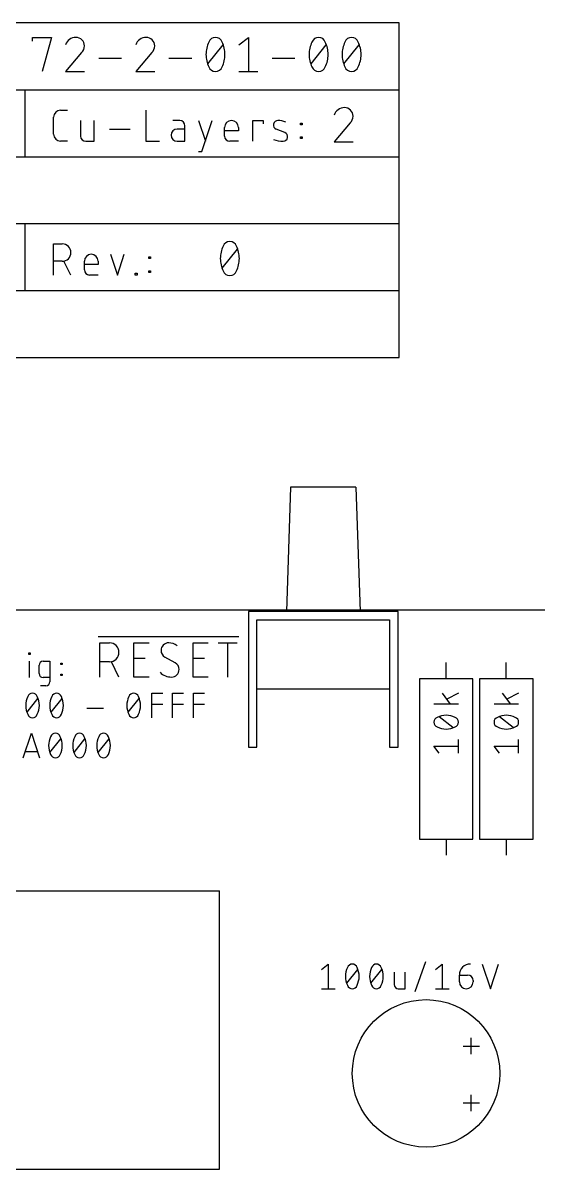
# Model space of a CAD drawing. Extents: x 0 to 102, y 0 to 103.
# Drawn here: x 36.7 to 61.2, y 48.5 to 102.9 of the extents above; entities that cross this region are included whole.
import ezdxf

# ---------------------------------------------------------------- set-up
doc = ezdxf.new("R2010")
doc.units = 0
for name, color, linetype in [('20', 30, 'CONTINUOUS'), ('21', 253, 'CONTINUOUS'), ('48', 213, 'CONTINUOUS'), ('51', 253, 'CONTINUOUS')]:
    doc.layers.add(name, color=color, linetype=linetype)

msp = doc.modelspace()

# ---------------------------------------------------------------- linework, layer by layer
at = {"layer": '20'}
msp.add_line((96, 75), (6, 75), dxfattribs=at)
at = {"layer": '21'}
for p, q in [((49.45, 80.85), (49.25, 74.95)), ((52.55, 80.85), (49.45, 80.85)), ((52.55, 80.85), (52.75, 74.95)), ((49.25, 74.95), (47.45, 74.95)), ((47.45, 74.95), (47.45, 71.1)), ((47.85, 71.25), (47.85, 74.55)), ((47.85, 74.55), (54.15, 74.55)), ((52.75, 74.95), (49.25, 74.95)), ((54.55, 74.95), (52.75, 74.95)), ((54.15, 74.55), (54.15, 71.25)), ((54.55, 71.1), (54.55, 74.95)), ((40.3225, 73.7616), (46.9961, 73.7616)), ((40.3987, 71.8312), (40.3987, 73.4568)), ((40.3987, 73.4568), (40.8503, 73.4568)), ((42.0078, 71.8312), (42.0078, 73.4568)), ((42.0078, 73.4568), (42.7302, 73.4568)), ((44.8214, 71.8312), (44.8214, 73.4568)), ((44.8214, 73.4568), (45.5439, 73.4568)), ((46.0168, 73.4568), (46.9199, 73.4568)), ((46.4683, 71.8312), (46.4683, 73.4568)), ((37.0165, 72.9093), (37.0165, 72.9742)), ((37.0165, 72.9742), (37.0815, 72.9742)), ((37.0815, 72.9093), (37.0165, 72.9093)), ((37.0815, 72.9742), (37.0815, 72.9093)), ((37.049, 71.8058), (37.049, 72.5847)), ((37.5074, 72.0005), (37.5074, 72.39)), ((37.7021, 72.5847), (38.0267, 72.5847)), ((38.0267, 72.5847), (38.0267, 71.6111)), ((38.5405, 72.4225), (38.5405, 72.4874)), ((38.5405, 72.4874), (38.6055, 72.4874)), ((38.6055, 72.4225), (38.5405, 72.4225)), ((38.6055, 72.4874), (38.6055, 72.4225)), ((40.8503, 72.5537), (40.3987, 72.5537)), ((41.3018, 71.8312), (40.9406, 72.5537)), ((42.0078, 72.7343), (42.5496, 72.7343)), ((43.9778, 72.5085), (43.481, 72.7795)), ((44.8214, 72.7343), (45.3632, 72.7343)), ((56.8325, 71.755), (56.8325, 72.517)), ((59.69, 71.755), (59.69, 72.517)), ((38.0267, 71.8058), (37.7021, 71.8058)), ((38.5405, 71.9032), (38.5405, 71.9681)), ((38.5405, 71.9681), (38.6055, 71.9681)), ((38.6055, 71.9032), (38.5405, 71.9032)), ((38.6055, 71.9681), (38.6055, 71.9032)), ((42.7302, 71.8312), (42.0078, 71.8312)), ((45.5439, 71.8312), (44.8214, 71.8312)), ((37.8319, 71.4163), (37.5723, 71.4163)), ((55.5625, 71.755), (55.5625, 64.135)), ((58.1025, 71.755), (55.5625, 71.755)), ((58.1025, 64.135), (58.1025, 71.755)), ((58.42, 71.755), (58.42, 64.135)), ((60.96, 71.755), (58.42, 71.755)), ((60.96, 64.135), (60.96, 71.755)), ((36.9393, 70.1604), (37.4586, 70.8096)), ((38.0823, 70.1604), (38.6016, 70.8096)), ((41.7399, 70.1604), (42.2592, 70.8096)), ((42.8584, 69.9008), (42.8584, 71.0692)), ((42.8584, 71.0692), (43.3777, 71.0692)), ((43.849, 69.9008), (43.849, 71.0692)), ((43.849, 71.0692), (44.3683, 71.0692)), ((44.8396, 69.9008), (44.8396, 71.0692)), ((44.8396, 71.0692), (45.3589, 71.0692)), ((47.85, 71.05), (47.85, 71.25)), ((54.15, 71.25), (47.85, 71.25)), ((54.15, 71.25), (54.15, 71.05)), ((56.6378, 71.0692), (57.0272, 70.5499)), ((57.4167, 71.0692), (56.865, 70.7771)), ((59.4953, 71.0692), (59.8847, 70.5499)), ((60.2742, 71.0692), (59.7225, 70.7771)), ((39.7813, 70.3552), (40.5603, 70.3552)), ((42.8584, 70.5499), (43.3777, 70.5499)), ((43.849, 70.5499), (44.3683, 70.5499)), ((44.8396, 70.5499), (45.3589, 70.5499)), ((57.4167, 70.5499), (56.2483, 70.5499)), ((60.2742, 70.5499), (59.1058, 70.5499)), ((57.1571, 69.4315), (56.5079, 69.9508)), ((60.0146, 69.4315), (59.3654, 69.9508)), ((36.7545, 67.9958), (37.144, 69.1642)), ((37.144, 69.1642), (37.5334, 67.9958)), ((38.0273, 68.2554), (38.5466, 68.9046)), ((39.1703, 68.2554), (39.6896, 68.9046)), ((40.3133, 68.2554), (40.8326, 68.9046)), ((47.45, 68.9), (47.45, 68.5)), ((47.85, 68.5), (47.85, 68.95)), ((54.15, 68.95), (54.15, 68.5)), ((54.55, 68.5), (54.55, 68.9)), ((56.5079, 68.2236), (56.2483, 68.5481)), ((56.2483, 68.5481), (57.4167, 68.5481)), ((57.4167, 68.2236), (57.4167, 68.8727)), ((59.3654, 68.2236), (59.1058, 68.5481)), ((59.1058, 68.5481), (60.2742, 68.5481)), ((60.2742, 68.2236), (60.2742, 68.8727)), ((37.4361, 68.2879), (36.8519, 68.2879)), ((47.45, 68.5), (47.85, 68.5)), ((54.15, 68.5), (54.55, 68.5)), ((55.5625, 64.135), (58.1025, 64.135)), ((56.8325, 64.135), (56.8325, 63.373)), ((58.42, 64.135), (60.96, 64.135)), ((59.69, 64.135), (59.69, 63.373)), ((10.7633, 61.6903), (46.0693, 61.6903)), ((46.0693, 48.4823), (46.0693, 61.6903)), ((50.9115, 57.9508), (51.236, 58.2105)), ((51.236, 58.2105), (51.236, 57.0421)), ((55.3579, 56.9122), (55.8772, 58.3403)), ((56.3217, 57.9508), (56.6462, 58.2105)), ((56.6462, 58.2105), (56.6462, 57.0421)), ((58.5428, 58.2105), (58.9322, 57.0421)), ((58.9322, 57.0421), (59.3217, 58.2105)), ((52.1194, 57.3017), (52.6387, 57.9508)), ((53.2624, 57.3017), (53.7817, 57.9508)), ((54.3673, 57.821), (54.3673, 57.2368)), ((54.8866, 57.0421), (54.8866, 57.821)), ((57.4647, 57.6912), (57.8541, 57.6912)), ((57.4647, 57.3666), (57.4647, 57.6912)), ((58.1138, 57.4315), (58.1138, 57.3666)), ((50.9115, 57.0421), (51.5606, 57.0421)), ((54.562, 57.0421), (54.8866, 57.0421)), ((56.3217, 57.0421), (56.9708, 57.0421)), ((58.0273, 53.932), (58.0273, 54.7109)), ((57.6379, 54.3215), (58.4168, 54.3215)), ((58.0272, 51.2332), (58.0272, 52.0121)), ((57.6378, 51.6227), (58.4167, 51.6227)), ((10.7633, 48.4823), (46.0693, 48.4823))]:
    msp.add_line(p, q, dxfattribs=at)
msp.add_circle((55.88, 53.0225), 3.5, dxfattribs=at)
for centre, radius, start, end in [((40.8503, 73.0052), 0.4516, 270, 90), ((43.6617, 73.0956), 0.3612, 89.9995, 180), ((43.6617, 72.7795), 0.6773, 53.1301, 89.9995), ((43.6673, 73.0956), 0.3669, 179.9998, 239.49), ((37.7021, 72.39), 0.1947, 90, 180), ((43.7915, 72.1924), 0.3669, 0, 59.4898), ((37.7021, 72.0005), 0.1947, 180, 270), ((43.7971, 72.5943), 0.7631, 224.7608, 269.9999), ((43.7971, 72.1924), 0.3612, 270, 0), ((37.8319, 71.6111), 0.1947, 270.0009, 0), ((37.8373, 70.485), 0.9628, 154.0109, 180.0001), ((37.199, 70.829), 0.2402, 90, 161.0751), ((37.199, 70.829), 0.2402, 18.9248, 90.0002), ((36.5607, 70.485), 0.9629, 359.9999, 25.9891), ((38.9803, 70.485), 0.9628, 154.0109, 180.0001), ((38.342, 70.829), 0.2402, 90, 161.0751), ((38.342, 70.829), 0.2402, 18.9248, 90.0002), ((37.7037, 70.485), 0.9629, 359.9999, 25.9891), ((42.6379, 70.485), 0.9628, 154.0109, 180.0001), ((41.9996, 70.829), 0.2402, 90, 161.0751), ((41.9996, 70.829), 0.2402, 18.9248, 90.0002), ((41.3613, 70.485), 0.9629, 359.9999, 25.9891), ((37.8373, 70.485), 0.9629, 180, 205.9888), ((36.5607, 70.485), 0.9629, 334.0112, 360), ((38.9803, 70.485), 0.9629, 180, 205.9888), ((37.7037, 70.485), 0.9629, 334.0112, 360), ((42.6379, 70.485), 0.9629, 180, 205.9888), ((41.3613, 70.485), 0.9629, 334.0112, 360), ((37.199, 70.141), 0.2402, 198.9254, 269.9998), ((37.199, 70.141), 0.2402, 270, 341.0747), ((38.342, 70.141), 0.2402, 198.9254, 269.9998), ((38.342, 70.141), 0.2402, 270, 341.0747), ((41.9996, 70.141), 0.2402, 198.9254, 269.9998), ((41.9996, 70.141), 0.2402, 270, 341.0747), ((56.4885, 69.6911), 0.2402, 108.924, 180.0001), ((56.4885, 69.6911), 0.2402, 180, 251.0758), ((56.8325, 69.0528), 0.9629, 90.0001, 115.9889), ((56.8325, 69.0528), 0.9629, 64.0112, 90), ((57.1765, 69.6911), 0.2402, 0, 71.0747), ((57.1765, 69.6911), 0.2402, 288.9254, 359.9998), ((59.346, 69.6911), 0.2402, 108.924, 180.0001), ((59.346, 69.6911), 0.2402, 180, 251.0758), ((59.69, 69.0528), 0.9629, 90.0001, 115.9889), ((59.69, 69.0528), 0.9629, 64.0112, 90), ((60.034, 69.6911), 0.2402, 0, 71.0747), ((60.034, 69.6911), 0.2402, 288.9254, 359.9998), ((38.287, 68.924), 0.2402, 90, 161.0751), ((38.287, 68.924), 0.2402, 18.9248, 90.0002), ((39.43, 68.924), 0.2402, 90, 161.0751), ((39.43, 68.924), 0.2402, 18.9248, 90.0002), ((40.5729, 68.924), 0.2402, 90, 161.0751), ((40.5729, 68.924), 0.2402, 18.9248, 90.0002), ((56.8325, 70.3294), 0.9629, 244.0111, 269.9999), ((56.8325, 70.3294), 0.9629, 270, 295.9888), ((59.69, 70.3294), 0.9629, 244.0111, 269.9999), ((59.69, 70.3294), 0.9629, 270, 295.9888), ((38.9252, 68.58), 0.9628, 154.0109, 180.0001), ((38.9253, 68.58), 0.9629, 180, 205.9888), ((37.6486, 68.58), 0.9629, 334.0112, 360), ((37.6487, 68.58), 0.9629, 359.9999, 25.9891), ((40.0682, 68.58), 0.9628, 154.0109, 180.0001), ((40.0683, 68.58), 0.9629, 180, 205.9888), ((38.7916, 68.58), 0.9629, 334.0112, 360), ((38.7917, 68.58), 0.9629, 359.9999, 25.9891), ((41.2112, 68.58), 0.9628, 154.0109, 180.0001), ((41.2113, 68.58), 0.9629, 180, 205.9888), ((39.9346, 68.58), 0.9629, 334.0112, 360), ((39.9347, 68.58), 0.9629, 359.9999, 25.9891), ((38.287, 68.236), 0.2402, 198.9254, 269.9998), ((38.287, 68.236), 0.2402, 270, 341.0747), ((39.43, 68.236), 0.2402, 198.9254, 269.9998), ((39.43, 68.236), 0.2402, 270, 341.0747), ((40.5729, 68.236), 0.2402, 198.9254, 269.9998), ((40.5729, 68.236), 0.2402, 270, 341.0747), ((52.379, 57.9703), 0.2402, 90, 161.0751), ((52.379, 57.9703), 0.2402, 18.9248, 90.0002), ((53.522, 57.9703), 0.2402, 90, 161.0751), ((53.522, 57.9703), 0.2402, 18.9248, 90.0002), ((57.984, 57.6912), 0.5193, 90.0003, 180), ((53.0173, 57.6263), 0.9628, 154.0109, 180.0001), ((51.7408, 57.6263), 0.9629, 359.9999, 25.9891), ((54.1603, 57.6263), 0.9628, 154.0109, 180.0001), ((52.8837, 57.6263), 0.9629, 359.9999, 25.9891), ((57.8541, 57.4315), 0.2596, 0, 90), ((53.0174, 57.6263), 0.9629, 180, 205.9888), ((52.379, 57.2822), 0.2402, 198.9254, 269.9998), ((52.379, 57.2822), 0.2402, 270, 341.0747), ((51.7407, 57.6263), 0.9629, 334.0112, 360), ((54.1604, 57.6263), 0.9629, 180, 205.9888), ((53.522, 57.2822), 0.2402, 198.9254, 269.9998), ((53.522, 57.2822), 0.2402, 270, 341.0747), ((52.8837, 57.6263), 0.9629, 334.0112, 360), ((54.562, 57.2368), 0.1947, 180, 270), ((57.7892, 57.3666), 0.3246, 180, 0)]:
    msp.add_arc(centre, radius, start, end, dxfattribs=at)
at = {"layer": '48'}
for p, q in [((54.61, 102.875), (22.86, 102.875)), ((54.61, 99.7), (54.61, 102.875)), ((37.1993, 102.0099), (37.1993, 102.1906)), ((37.1993, 102.1906), (38.1024, 102.1906)), ((38.1024, 102.1906), (37.6509, 100.565)), ((45.5221, 100.9262), (46.2446, 101.8293)), ((46.9949, 101.8293), (47.4464, 102.1906)), ((47.4464, 102.1906), (47.4464, 100.565)), ((50.4199, 100.9262), (51.1423, 101.8293)), ((51.983, 100.9262), (52.7055, 101.8293)), ((39.5301, 101.4681), (38.7624, 100.565)), ((40.3395, 101.1971), (41.4232, 101.1971)), ((42.8647, 101.4681), (42.0971, 100.565)), ((43.6741, 101.1971), (44.7579, 101.1971)), ((48.5719, 101.1971), (49.6556, 101.1971)), ((38.7624, 100.565), (39.6656, 100.565)), ((42.0971, 100.565), (43.0002, 100.565)), ((46.9949, 100.565), (47.898, 100.565)), ((22.86, 99.7), (36.83, 99.7)), ((36.83, 99.7), (54.61, 99.7)), ((36.83, 99.7), (36.83, 96.525)), ((54.61, 96.525), (54.61, 99.7)), ((38.529, 98.7348), (38.8564, 98.7348)), ((42.5708, 98.7348), (42.5708, 97.2616)), ((38.2016, 97.589), (38.2016, 98.4074)), ((39.4777, 98.2437), (39.4777, 97.5071)), ((40.1324, 97.2616), (40.1324, 98.2437)), ((44.1889, 98.2437), (43.8615, 98.2437)), ((44.4344, 97.2616), (44.4344, 97.9982)), ((45.0771, 98.2437), (45.4045, 97.2616)), ((45.2408, 96.7705), (45.7319, 98.2437)), ((46.3159, 97.5071), (46.3159, 97.9164)), ((46.9707, 97.9164), (46.9707, 97.7527)), ((47.6643, 97.2616), (47.6643, 98.2437)), ((47.6643, 98.2437), (48.1553, 98.2437)), ((48.1553, 98.2437), (48.1553, 98.08)), ((49.9224, 98.0391), (49.9224, 98.121)), ((49.9224, 98.121), (50.0043, 98.121)), ((50.0043, 98.0391), (49.9224, 98.0391)), ((50.0043, 98.121), (50.0043, 98.0391)), ((52.2788, 98.1343), (51.5112, 97.2312)), ((40.8501, 97.8345), (41.8322, 97.8345)), ((44.4344, 97.8345), (44.0661, 97.8345)), ((46.9707, 97.7527), (46.3159, 97.7527)), ((49.1769, 97.6708), (48.7677, 97.8345)), ((49.9224, 97.3844), (49.9224, 97.4662)), ((49.9224, 97.4662), (50.0043, 97.4662)), ((50.0043, 97.3844), (49.9224, 97.3844)), ((50.0043, 97.4662), (50.0043, 97.3844)), ((38.8564, 97.2616), (38.529, 97.2616)), ((39.7232, 97.2616), (40.1324, 97.2616)), ((42.5708, 97.2616), (43.2256, 97.2616)), ((44.0661, 97.2616), (44.4344, 97.2616)), ((46.9707, 97.2616), (46.5615, 97.2616)), ((51.5112, 97.2312), (52.4143, 97.2312)), ((22.86, 96.525), (36.83, 96.525)), ((36.83, 96.525), (54.61, 96.525)), ((45.0771, 96.7705), (45.2408, 96.7705)), ((54.61, 93.35), (54.61, 96.525)), ((0, 93.35), (36.83, 93.35)), ((36.83, 93.35), (54.61, 93.35)), ((36.83, 93.35), (36.83, 90.175)), ((54.61, 90.175), (54.61, 93.35)), ((38.2016, 90.9116), (38.2016, 92.3848)), ((38.2016, 92.3848), (38.6108, 92.3848)), ((46.204, 91.2424), (46.9265, 92.1456)), ((38.6108, 91.5664), (38.2016, 91.5664)), ((39.02, 90.9116), (38.6927, 91.5664)), ((39.6596, 91.1571), (39.6596, 91.5664)), ((40.3143, 91.4027), (39.6596, 91.4027)), ((40.3143, 91.5664), (40.3143, 91.4027)), ((40.8984, 91.8937), (41.2258, 90.9116)), ((41.2258, 90.9116), (41.5532, 91.8937)), ((42.721, 91.6891), (42.721, 91.771)), ((42.721, 91.771), (42.8028, 91.771)), ((42.8028, 91.6891), (42.721, 91.6891)), ((42.8028, 91.771), (42.8028, 91.6891)), ((40.3143, 90.9116), (39.9051, 90.9116)), ((42.0768, 90.9116), (42.0768, 90.9934)), ((42.0768, 90.9934), (42.1586, 90.9934)), ((42.1586, 90.9116), (42.0768, 90.9116)), ((42.1586, 90.9934), (42.1586, 90.9116)), ((42.721, 91.0344), (42.721, 91.1162)), ((42.721, 91.1162), (42.8028, 91.1162)), ((42.8028, 91.0344), (42.721, 91.0344)), ((42.8028, 91.1162), (42.8028, 91.0344)), ((0, 90.175), (36.83, 90.175)), ((36.83, 90.175), (54.61, 90.175)), ((54.61, 87), (54.61, 90.175)), ((0, 87), (54.61, 87))]:
    msp.add_line(p, q, dxfattribs=at)
for centre, radius, start, end in [((39.2592, 101.6684), 0.5221, 90.0001, 162.0549), ((39.2592, 101.7842), 0.4064, 0, 90), ((39.229, 101.7842), 0.4365, 313.6036, 359.9997), ((42.5938, 101.6684), 0.5221, 90.0001, 162.0549), ((42.5938, 101.7842), 0.4064, 0, 90), ((42.5637, 101.7842), 0.4365, 313.6036, 359.9997), ((46.7714, 101.3778), 1.3396, 154.0109, 180.0001), ((45.8833, 101.8564), 0.3342, 90.0001, 161.0756), ((45.8833, 101.8564), 0.3342, 18.9248, 90), ((44.9953, 101.3778), 1.3396, 360, 25.9891), ((51.6692, 101.3778), 1.3396, 154.0109, 180.0001), ((50.7811, 101.8564), 0.3342, 90.0001, 161.0756), ((50.7811, 101.8564), 0.3342, 18.9248, 90), ((49.893, 101.3778), 1.3396, 360, 25.9891), ((53.2323, 101.3778), 1.3396, 154.0109, 180.0001), ((52.3442, 101.8564), 0.3342, 90.0001, 161.0756), ((52.3442, 101.8564), 0.3342, 18.9248, 90), ((51.4562, 101.3778), 1.3396, 360, 25.9891), ((46.7714, 101.3778), 1.3396, 180, 205.9889), ((44.9952, 101.3778), 1.3396, 334.0111, 360), ((51.6692, 101.3778), 1.3396, 180, 205.9889), ((49.893, 101.3778), 1.3396, 334.0111, 360), ((53.2323, 101.3778), 1.3396, 180, 205.9889), ((51.4561, 101.3778), 1.3396, 334.0111, 360), ((45.8833, 100.8991), 0.3342, 198.925, 270), ((45.8833, 100.8991), 0.3342, 269.9999, 341.0745), ((50.7811, 100.8991), 0.3342, 198.925, 270), ((50.7811, 100.8991), 0.3342, 269.9999, 341.0745), ((52.3442, 100.8991), 0.3342, 198.925, 270), ((52.3442, 100.8991), 0.3342, 269.9999, 341.0745), ((38.529, 98.4074), 0.3274, 90.0005, 180), ((52.0079, 98.3347), 0.5221, 90.0001, 162.0549), ((52.0079, 98.4504), 0.4064, 0, 90), ((44.1889, 97.9982), 0.2455, 0, 90), ((46.6433, 97.9164), 0.3274, 0, 180), ((48.8465, 98.0315), 0.2122, 89.1816, 248.1986), ((48.8362, 97.3144), 0.9294, 65.761, 89.1816), ((51.9778, 98.4504), 0.4365, 313.6036, 359.9997), ((38.529, 97.589), 0.3274, 180, 270), ((39.7232, 97.5071), 0.2455, 180, 270), ((44.0661, 97.5481), 0.2865, 90, 270), ((46.5615, 97.5071), 0.2455, 180, 270), ((49.0981, 97.4738), 0.2122, 269.1816, 68.1989), ((49.1149, 98.6495), 1.388, 250.2089, 269.1815), ((46.5653, 92.1727), 0.3342, 90.0001, 161.0756), ((46.5653, 92.1726), 0.3342, 18.9248, 90), ((38.6108, 91.9756), 0.4092, 270, 90), ((47.4533, 91.694), 1.3396, 154.0109, 180.0001), ((45.6772, 91.694), 1.3396, 360, 25.9891), ((39.987, 91.5664), 0.3274, 0, 180), ((47.4533, 91.694), 1.3396, 180, 205.9889), ((45.6772, 91.694), 1.3396, 334.0111, 360), ((39.9051, 91.1571), 0.2455, 180, 270), ((46.5653, 91.2154), 0.3342, 198.925, 270), ((46.5653, 91.2154), 0.3342, 269.9999, 341.0745)]:
    msp.add_arc(centre, radius, start, end, dxfattribs=at)
at = {"layer": '51'}
for p, q in [((47.45, 71.1), (47.45, 68.9)), ((47.85, 68.95), (47.85, 71.05)), ((54.15, 71.05), (54.15, 68.95)), ((54.55, 68.9), (54.55, 71.1))]:
    msp.add_line(p, q, dxfattribs=at)

doc.saveas('drawing.dxf')
